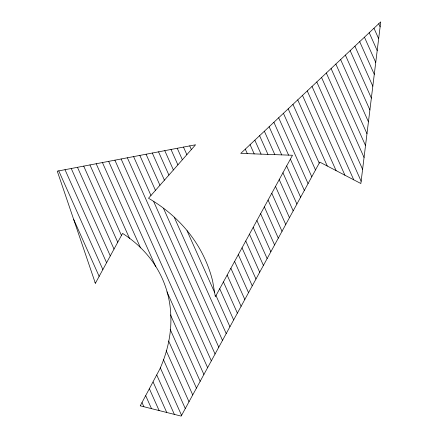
<?xml version="1.0" encoding="UTF-8"?>
<svg xmlns="http://www.w3.org/2000/svg" width="438" height="438" viewBox="0 0 438 438"><rect width="100%" height="100%" fill="white"/><g stroke="black" fill="none" stroke-linecap="round" stroke-linejoin="round"><path stroke-width="0.66" d="M140.242 405.829L159.782 369.13A162.739 125.936 -22.4 0 0 122.569 233.405L95.369 283.293L57.279 171.165L195.567 144.781L148.515 198.239A209.687 162.263 -22.4 0 1 212.605 280.895L215.354 296.745L292.491 155.266L240.763 153.399L380.721 21.9L360.857 183.522L319.784 162.115L181.179 416.1L140.352 405.856M378.744 23.756L380.113 26.822M373.981 28.235L378.656 38.697M369.212 32.713L377.195 50.578M364.449 37.192L375.738 62.453M359.68 41.665L374.276 74.329M354.917 46.143L372.82 86.204M350.148 50.622L371.358 98.085M345.385 55.1L369.896 109.96M340.616 59.579L368.44 121.835M335.853 64.058L366.978 133.71M331.084 68.536L365.522 145.591M326.321 73.015L364.06 157.466M321.552 77.488L362.604 169.342M316.789 81.966L361.142 181.217M312.02 86.445L353.751 179.815M307.257 90.923L344.925 175.216M302.488 95.402L336.105 170.617M297.725 99.88L327.279 166.018M292.956 104.359L319.225 163.139M288.193 108.838L315.508 169.955M283.424 113.316L311.785 176.771M278.661 117.789L308.067 183.588M273.892 122.268L288.576 155.123M290.378 159.147L304.344 190.41M269.129 126.746L281.7 154.877M286.655 165.969L300.627 197.226M264.36 131.225L274.823 154.625M282.937 172.791L296.904 204.042M259.597 135.703L267.941 154.379M279.22 179.613L293.186 210.859M254.828 140.182L261.064 154.132M275.502 186.429L289.463 217.675M250.065 144.66L254.188 153.88M271.779 193.251L285.746 224.497M245.296 149.139L247.306 153.634M268.061 200.073L282.023 231.313M264.344 206.895L278.3 238.13M260.626 213.717L274.582 244.946M256.903 220.533L270.859 251.762M253.186 227.355L267.142 258.584M249.468 234.177L263.419 265.401M245.751 240.999L259.701 272.217M242.028 247.82L255.978 279.033M189.714 145.898L191.357 149.566M238.31 254.637L252.261 285.85M183.478 147.086L186.867 154.669M234.593 261.459L248.538 292.672M177.242 148.274L182.378 159.766M230.875 268.28L244.82 299.488M171.006 149.468L177.888 164.863M227.152 275.102L241.097 306.304M164.77 150.656L173.404 169.966M223.435 281.924L237.38 313.121M158.54 151.844L168.915 175.063M219.717 288.746L233.657 319.937M152.304 153.037L164.425 180.166M187.026 230.738L214.609 292.458M216 295.562L229.939 326.759M146.068 154.225L159.936 185.263M174.22 217.215L226.216 333.575M139.832 155.413L155.452 190.36M163.44 208.247L222.499 340.392M133.595 156.607L150.962 195.463M153.733 201.666L218.776 347.208M127.359 157.795L215.058 354.024M121.123 158.983L211.335 360.846M114.887 160.171L207.617 367.663M108.651 161.365L155.742 266.726M166.982 291.883L203.894 374.479M102.421 162.553L140.565 247.913M170.486 314.867L200.177 381.295M96.185 163.741L129.566 238.442M170.163 329.288L196.454 388.112M89.949 164.934L121.457 235.441M168.641 341.021L192.736 394.934M83.713 166.122L117.74 242.263M166.199 350.696L189.013 401.75M77.477 167.311L114.022 249.085M163.462 359.713L185.29 408.566M71.241 168.499L110.305 255.907M160.303 367.794L181.573 415.383M65.005 169.692L106.582 262.729M156.76 375.01L174.362 414.386M58.769 170.88L102.864 269.551M153.147 382.056L166.741 412.476M73.595 219.197L99.147 276.367M149.451 388.933L159.12 410.565M95.041 282.318L95.429 283.189M145.734 395.755L151.499 408.654M142.016 402.577L143.878 406.743"/></g></svg>
